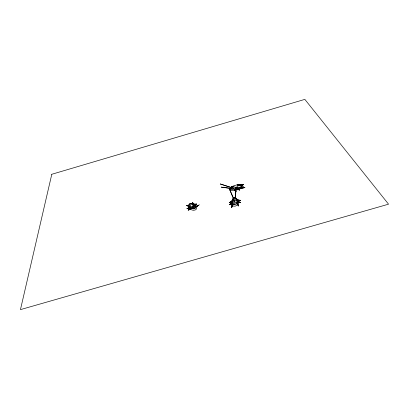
<?xml version="1.0" encoding="UTF-8"?>
<svg xmlns="http://www.w3.org/2000/svg" width="409" height="409" viewBox="0 0 409 409"><rect width="100%" height="100%" fill="white"/><g stroke="black" fill="none" stroke-linecap="round" stroke-linejoin="round"><path stroke-width="0.31" stroke-dasharray="2.04 1.53" d="M238.631 186.259L238.887 185.931M235.916 186.504L236.663 186.274"/><path stroke-width="0.61" d="M237.471 202.598L237.43 204.244L238.651 205.978L237.849 204.178L238.012 202.317L236.975 202.148L236.826 202.593L238.012 202.317L237.43 204.244L237.849 204.178M235.088 197.711L234.025 197.261L232.205 200.308L232.138 202.215L233.329 204.638L234.812 204.72L236.254 204.019L237.184 201.146L236.658 198.585L235.62 197.936M195.574 205.103L195.42 204.081L195.134 205.083L194.648 205.313L194.883 205.594L195.574 205.103L195.134 205.083L195.686 204.203L196.709 204.035L195.875 204.817L195.609 206.177L196.202 206.867L198.314 205.425L195.533 206.509L198.314 205.425L196.31 207L196.76 207.767L196.463 209.014L195.359 209.924L193.713 210.287L191.928 210.006L190.911 209.29L188.191 210.114L189.822 208.58L191.325 208.421L189.786 208.815L188.191 210.114L190.696 209.096L189.842 208.319L186.928 208.559L190.021 207.358L190.349 207.644L186.928 208.559L189.602 208.079L189.306 207.291L188.723 207.363L187.982 206.156L186.637 205.471L188.171 205.39L188.805 206.126L189.464 205.967M189.786 208.815L191.325 208.421M195.451 206.453L194.275 204.756L191.463 203.299L189.919 203.616L188.907 204.48L189.802 206.826L191.264 208.145L193.549 208.861L194.776 208.59L195.594 207.915L195.85 206.857L193.345 205.926L189.802 206.826L191.463 203.299M233.329 204.638L234.122 200.037L234.025 197.261L236.658 198.585M192.567 203.36L192.7 202.665L193.554 203.933L194.152 203.83L193.523 204.52L193.089 204.296L193.554 203.933L192.567 203.36L192.905 203.186L194.152 203.83M232.143 200.63L231.944 201.586L229.229 202.772L232.419 200.574L229.229 202.772L231.939 201.755L231.903 202.675L230.702 204.111L229.464 204.756L230.64 203.692L231.32 201.877L232.225 201.519L229.464 204.756L230.819 204.321L231.918 202.946L232.286 204.311L231.78 204.612L232.174 206.044L231.663 207.46L231.995 205.41L231.525 203.687L232.077 203.738L232.394 205.313L231.663 207.46L232.573 205.947L232.44 204.623L233.145 206.07L235.139 206.182L237.077 205.241L237.726 203.529L237.603 204.878L238.651 205.978L238.028 204.812L238.268 203.247L237.747 203.161L238.053 202.21L240.558 202.409L237.246 201.11L237.307 201.535L240.558 202.409L238.028 201.877L237.874 200.799L240.589 200.359L237.026 199.664L238.319 200.236L240.589 200.359L237.839 200.528L237.522 199.485L236.709 198.978M230.998 189.265L231.959 186.489L237.215 184.776L241.55 184.883L242.481 185.343L242.051 186.202C238.539 187.675 234.858 189.316 230.998 189.265L230.323 188.881L231.959 186.489L234.331 186.121M236.934 199.301L234.025 197.261L232.138 202.215L234.122 200.037L237.184 201.146L234.025 197.261L232.205 200.308M230.456 189.234L230.032 190.134L230.937 190.65L234.628 190.292L236.167 191.259L234.475 189.316L234.05 189.357L236.167 191.259L234.93 190.211L236.56 189.776L238.866 189.745L239.756 190.129L239.096 188.953L236.801 188.728L236.474 188.989L236.029 188.656L236.699 188.477L238.698 189.127L239.756 190.129L239.265 189.571L237.046 189.633L244.93 187.562L242.302 187.174L238.871 187.711L239.73 187.982L242.399 187.348L244.93 187.562L240.119 188.513L242.803 187.409L243.375 186.253L242.123 185.63M192.031 208.626L194.275 204.756L191.172 203.595L189.919 203.616M232.69 199.572L234.025 197.261L234.469 197.905M233.575 198.033L234.025 197.261M239.73 187.982L239.935 187.644L242.302 187.174M230.64 203.692L231.658 202.02L231.32 201.877M191.637 208.217L193.345 205.926L195.497 206.187M230.64 188.212L231.959 186.489L232.905 186.693M238.503 199.996L238.319 200.236L237.026 199.664M232.404 199.49L233.35 198.416M194.122 205.073L194.433 204.725L193.099 203.794L192.7 202.665L192.762 203.968M191.264 208.145L193.345 205.926L195.85 206.857M188.805 206.126L188.437 206.468L187.787 205.543L186.637 205.471L188.365 205.998L189.193 206.995L188.667 205.604M231.525 203.687L232.527 203.089L232.711 203.462L232.077 203.738L231.995 205.41L232.394 205.313M199.372 204.756L195.093 207.143M242.123 185.241L243.698 184.423L238.641 185.032L243.698 184.423L242.097 185.093M239.096 188.953L236.474 188.989M187.787 205.543L188.171 205.39L188.437 206.468L189.602 206.33M188.907 204.48L191.172 203.595L195.594 207.915M240.339 185.098L241.55 184.883M240.231 185.047L241.397 184.699M195.42 204.081L196.709 204.035L195.614 204.694L195.415 205.978L195.103 205.584M232.036 187.307L231.959 186.489L237.537 188.058L237.215 184.776L242.481 185.343M237.215 184.776L242.051 186.202M232.716 189.27L231.959 186.489L234.147 188.973M231.959 186.489L233.703 188.984M236.254 204.019L234.122 200.037L234.812 204.72M194.776 208.59L193.345 205.926L193.549 208.861M236.07 187.133L235.482 197.93L235.195 197.767L236.07 187.133M51.79 174.28L20.45 309.623L388.55 204.178L304.848 99.377L51.79 174.28M233.498 198.13L233.278 198.401L229.291 188.6L233.498 198.13M193.396 207.946L193.114 208.063L193.094 207.665L193.396 207.946M231.325 187.547L220.293 183.989L231.325 187.547M231.402 188.411L221.279 187.138L231.673 188.564L231.402 188.411"/></g></svg>
